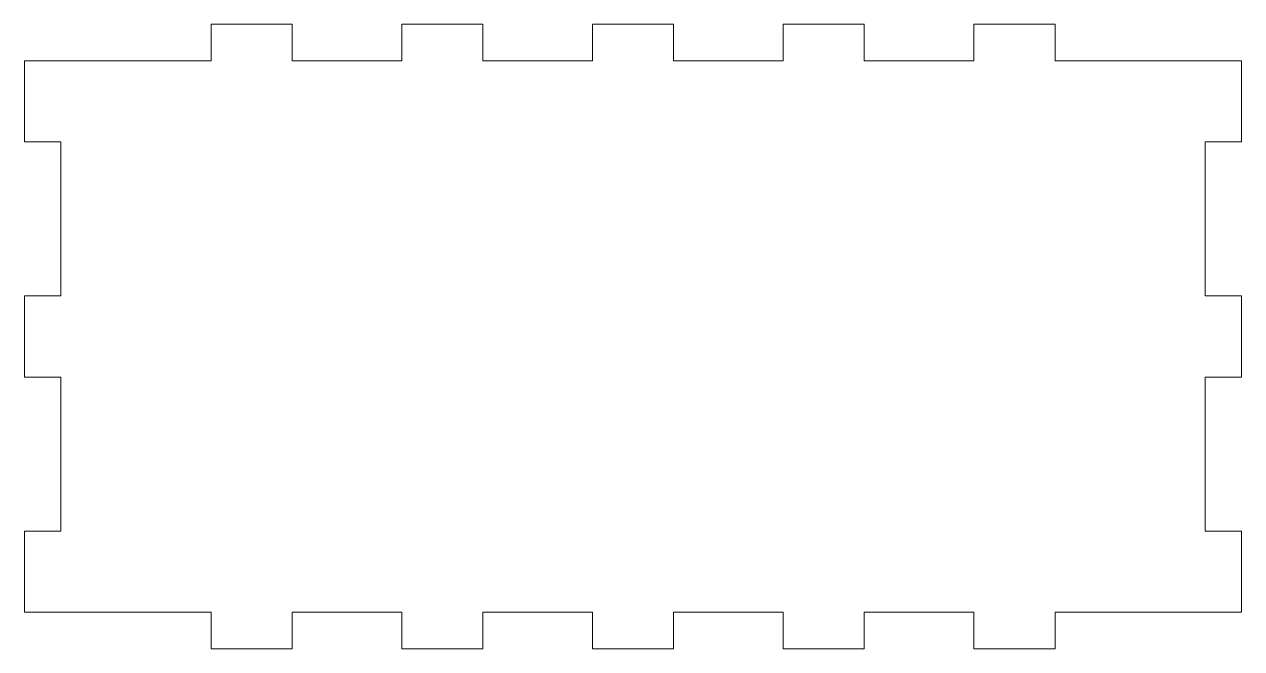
# Model space of a CAD drawing. Header units: millimetres. Extents: x -150 to 150, y -154 to 0.
import ezdxf

# ---------------------------------------------------------------- set-up
doc = ezdxf.new("R2010")
doc.units = ezdxf.units.MM

msp = doc.modelspace()

# ---------------------------------------------------------------- linework, layer by layer
at = {"color": 7, "linetype": 'Continuous', "lineweight": 15}
for p, q in [((-104, -9), (-104, 0)), ((-104, 0), (-84, 0)), ((-84, 0), (-84, -9)), ((-57, -9), (-57, 0)), ((-57, 0), (-37, 0)), ((-37, 0), (-37, -9)), ((-10, -9), (-10, 0)), ((-10, 0), (10, 0)), ((10, 0), (10, -9)), ((37, -9), (37, 0)), ((37, 0), (57, 0)), ((57, 0), (57, -9)), ((84, -9), (84, 0)), ((84, 0), (104, 0)), ((104, 0), (104, -9)), ((-150, -29), (-150, -9)), ((-150, -9), (-104, -9)), ((-84, -9), (-57, -9)), ((-37, -9), (-10, -9)), ((10, -9), (37, -9)), ((57, -9), (84, -9)), ((104, -9), (150, -9)), ((150, -9), (150, -29)), ((-141, -29), (-150, -29)), ((-141, -67), (-141, -29)), ((150, -29), (141, -29)), ((141, -29), (141, -67)), ((-150, -87), (-150, -67)), ((-150, -67), (-141, -67)), ((141, -67), (150, -67)), ((150, -67), (150, -87)), ((-141, -87), (-150, -87)), ((-141, -125), (-141, -87)), ((150, -87), (141, -87)), ((141, -87), (141, -125)), ((-150, -145), (-150, -125)), ((-150, -125), (-141, -125)), ((141, -125), (150, -125)), ((150, -125), (150, -145)), ((-104, -145), (-150, -145)), ((-104, -154), (-104, -145)), ((-57, -145), (-84, -145)), ((-84, -145), (-84, -154)), ((-57, -154), (-57, -145)), ((-10, -145), (-37, -145)), ((-37, -145), (-37, -154)), ((-10, -154), (-10, -145)), ((37, -145), (10, -145)), ((10, -145), (10, -154)), ((37, -154), (37, -145)), ((84, -145), (57, -145)), ((57, -145), (57, -154)), ((84, -154), (84, -145)), ((150, -145), (104, -145)), ((104, -145), (104, -154)), ((-84, -154), (-104, -154)), ((-37, -154), (-57, -154)), ((10, -154), (-10, -154)), ((57, -154), (37, -154)), ((104, -154), (84, -154))]:
    msp.add_line(p, q, dxfattribs=at)

doc.saveas('drawing.dxf')
